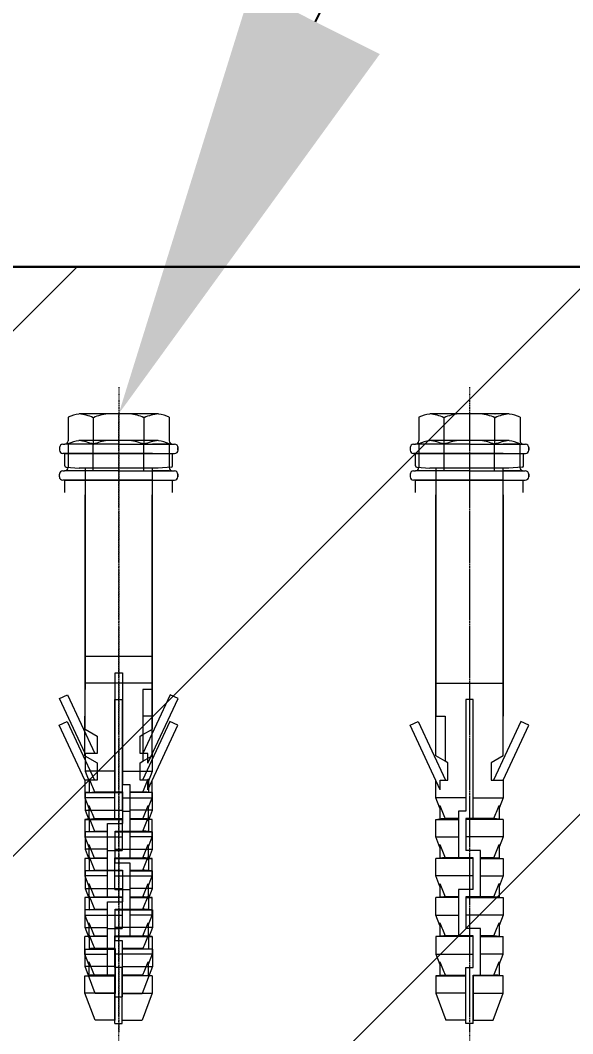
# Model space of a CAD drawing. Header units: millimetres. Extents: x -360149 to 682031, y -35655 to 209517.
# Drawn here: x 601841.9 to 601936.4, y 124631.1 to 124804.4 of the extents above; entities that cross this region are included whole.
import ezdxf
from ezdxf import colors
from ezdxf.entities.mleader import LeaderData, LeaderLine
from ezdxf.math import Vec2, Vec3

# ---------------------------------------------------------------- set-up
doc = ezdxf.new("R2010")
doc.units = ezdxf.units.MM
doc.header["$MEASUREMENT"] = 0
doc.header["$PDMODE"] = 3
doc.header["$PDSIZE"] = -4
doc.linetypes.add('CENTER', pattern=[2, 1.25, -0.25, 0.25, -0.25])
doc.layers.get('0').update_dxf_attribs({"color": 250, "lineweight": 9})
doc.layers.get('Defpoints').update_dxf_attribs({"color": 6})
for name, color, linetype, lineweight in [('_0', 250, 'Continuous', 9), ('АР_Навесной фасад', 147, 'Continuous', 5), ('АР_Тонкие', 250, 'Continuous', 5)]:
    doc.layers.add(name, color=color, linetype=linetype, lineweight=lineweight)
for name, color, linetype in [('Разрез 1-1_2_0', 7, 'Continuous'), ('Разрез 1-1_2_А-Бетон (Штриховка)', 7, 'Continuous'), ('Разрез 1-1_2_А-линии тонкие', 7, 'Continuous'), ('Разрез 1-1_2_Детали', 7, 'Continuous')]:
    doc.layers.add(name, color=color, linetype=linetype)
doc.styles.add('ISOCPEUR', font='isocpeur.ttf', dxfattribs={"width": 0.7})
doc.styles.add('Архитект', font='isocpeur.ttf', dxfattribs={"width": 0.8, "oblique": 8})
doc.dimstyles.new('R_50', dxfattribs={"dimtxt": 140, "dimasz": 30, "dimexe": 20, "dimexo": 0, "dimgap": 20, "dimtad": 1, "dimdec": 0, "dimrnd": 5, "dimzin": 0, "dimdsep": 46, "dimtxsty": 'ISOCPEUR', "dimblk": 'ARCHTICK', "dimcen": 50, "dimdle": 20, "dimclrd": 256, "dimclre": 256, "dimclrt": 256, "dimadec": 0, "dimazin": 0, "dimtfac": 2, "dimtdec": 0, "dimtofl": 0, "dimtmove": 1, "dimatfit": 3, "dimfxl": 1, "dimtvp": 3, "dimtolj": 1, "dimtzin": 0, "dimarcsym": 0})

# ---------------------------------------------------------------- blocks, each defined once
blk = doc.blocks.new('_ArchTick')
at = {"color": 0, "linetype": 'ByBlock', "const_width": 0.15}
blk.add_lwpolyline([(-0.5, -0.5), (0.5, 0.5)], dxfattribs=at)
blk = doc.blocks.new('*D1916')
at = {"layer": '_0', "lineweight": -2, "ltscale": 500, "transparency": 16777216}
for p, q in [((602256, 125004), (602256, 124812.23)), ((602256, 124852.23), (602256, 124722.23)), ((601521.5, 124812.23), (602296, 124812.23)), ((602038.95, 124762.23), (602296, 124762.23))]:
    blk.add_line(p, q, dxfattribs=at)
at = {"layer": 'Defpoints', "color": 0, "ltscale": 500, "transparency": 16777216}
for p in [(601521.5, 124812.23), (602038.95, 124762.23), (602256, 124762.23)]:
    blk.add_point(p, dxfattribs=at)
at = {"layer": '_0', "lineweight": -2, "ltscale": 500, "transparency": 16777216, "xscale": 40, "yscale": 40, "zscale": 40}
for p, rotation in [((602256, 124812.23), 90), ((602256, 124762.23), 270)]:
    blk.add_blockref('_ArchTick', p, dxfattribs=dict(at, rotation=rotation))
at = {"layer": '_0', "ltscale": 500, "transparency": 16777216, "insert": (602198.5, 124952.5), "char_height": 75, "attachment_point": 5, "rotation": 90, "style": 'ISOCPEUR'}
blk.add_mtext('\\A1;50', dxfattribs=at)

msp = doc.modelspace()

# ---------------------------------------------------------------- hatches: boundary and pattern name
at = {"layer": 'Разрез 1-1_2_А-Бетон (Штриховка)', "linetype": 'Continuous', "lineweight": 0, "ltscale": 0.05, "true_color": 0x000000}
h = msp.add_hatch(dxfattribs=at)
h.set_pattern_fill('ANSI35_0002', color=18, scale=20, style=0, pattern_type=2)
h.set_pattern_definition([(45, (947174.64, -467812.71), (-89.802561, 89.802561), []), (45, (947264.44, -467812.71), (-89.802561, 89.802561), [158.75, -31.75, 0, -31.75])])
h.paths.add_polyline_path([(601787.94, 123314.54), (601988.19, 123324.27), (601988.19, 124762.23), (601788.19, 124762.23)])
h.paths.add_polyline_path([(601910.08, 123225.26), (601788.21, 123220.54), (601788.22, 121780.33), (601988.19, 121782.44), (601988.19, 122813.68), (603514.29, 122813.68), (603514.29, 123013.68), (601988.19, 123013.68), (601988.05, 123228.45)])

# ---------------------------------------------------------------- linework, layer by layer
at = {"layer": 'АР_Навесной фасад', "color": 18, "lineweight": 30, "ltscale": 100, "true_color": 0x000000}
msp.add_lwpolyline([(601988.19, 123324.27), (601988.19, 124762.23), (601788.19, 124762.23), (601788.19, 123314.55)], dxfattribs=at)
at = {"layer": 'Разрез 1-1_2_0', "color": 7, "linetype": 'Continuous', "lineweight": 18, "ltscale": 0.05}
msp.add_line((601540.69, 124762.23), (602243.35, 124762.23), dxfattribs=at)
at = {"layer": 'Разрез 1-1_2_0', "color": 7, "linetype": 'CENTER', "lineweight": 18, "ltscale": 0.05}
for p, q in [((601858.76, 124741.63), (601858.76, 124631.39)), ((601858.76, 124741.63), (601858.76, 124633.88)), ((601918.74, 124741.63), (601918.74, 124631.39)), ((601918.74, 124741.63), (601918.74, 124633.88)), ((601858.74, 124737.07), (601858.74, 124626.83)), ((601858.74, 124737.07), (601858.74, 124629.32)), ((601918.72, 124737.07), (601918.72, 124626.83)), ((601918.72, 124737.07), (601918.72, 124629.32)), ((601918.74, 124737.07), (601918.74, 124626.83)), ((601918.74, 124737.07), (601918.74, 124629.32))]:
    msp.add_line(p, q, dxfattribs=at)
at = {"layer": 'Разрез 1-1_2_А-линии тонкие', "color": 7, "linetype": 'Continuous', "lineweight": 18, "ltscale": 0.05, "flags": 128}
msp.add_lwpolyline([(602031.93, 124740.51), (602031.93, 124790.51), (601988.19, 124790.51), (601988.19, 124762.23), (601788.19, 124762.23), (601788.19, 124795.7), (601502.21, 124802.95), (601510.86, 124703.32)], dxfattribs=at)
at = {"layer": 'Разрез 1-1_2_Детали', "color": 7, "linetype": 'Continuous', "lineweight": 18, "ltscale": 0.05}
for p, q in [((601865.53, 124737.06), (601851.98, 124737.06)), ((601863.08, 124737.04), (601863.08, 124737.06)), ((601925.51, 124737.06), (601911.96, 124737.06)), ((601923.06, 124737.04), (601923.06, 124737.06)), ((601850.11, 124736.52), (601850.11, 124732.46)), ((601854.43, 124731.88), (601854.43, 124736.42)), ((601863.2, 124736.45), (601863, 124736.45)), ((601863.08, 124731.88), (601863.08, 124736.45)), ((601867.4, 124736.52), (601867.4, 124732.46)), ((601910.09, 124736.52), (601910.09, 124732.46)), ((601914.41, 124731.88), (601914.41, 124736.42)), ((601923.18, 124736.45), (601922.98, 124736.45)), ((601923.06, 124731.88), (601923.06, 124736.45)), ((601927.38, 124736.52), (601927.38, 124732.46)), ((601849.19, 124731.88), (601849.53, 124731.88)), ((601858.76, 124731.88), (601849.53, 124731.88)), ((601850.09, 124731.96), (601850.09, 124727.9)), ((601865.51, 124732.5), (601851.96, 124732.5)), ((601854.41, 124727.32), (601854.41, 124731.86)), ((601858.76, 124731.88), (601862.79, 124731.88)), ((601862.79, 124731.88), (601868.32, 124731.88)), ((601863.18, 124731.89), (601862.98, 124731.89)), ((601863.06, 124732.48), (601863.06, 124732.5)), ((601863.06, 124727.32), (601863.06, 124731.89)), ((601867.4, 124731.88), (601864.52, 124731.88)), ((601867.38, 124731.96), (601867.38, 124727.9)), ((601867.98, 124731.88), (601868.32, 124731.88)), ((601909.18, 124731.88), (601909.51, 124731.88)), ((601918.74, 124731.88), (601909.51, 124731.88)), ((601910.07, 124731.96), (601910.07, 124727.9)), ((601925.49, 124732.5), (601911.94, 124732.5)), ((601914.39, 124727.32), (601914.39, 124731.86)), ((601918.74, 124731.88), (601922.77, 124731.88)), ((601922.77, 124731.88), (601928.3, 124731.88)), ((601923.16, 124731.89), (601922.96, 124731.89)), ((601923.04, 124732.48), (601923.04, 124732.5)), ((601923.04, 124727.32), (601923.04, 124731.89)), ((601927.38, 124731.88), (601924.5, 124731.88)), ((601927.36, 124731.96), (601927.36, 124727.9)), ((601927.96, 124731.88), (601928.3, 124731.88)), ((601848.62, 124731.3), (601848.62, 124730.87)), ((601852.99, 124730.3), (601849.19, 124730.3)), ((601849.54, 124730.3), (601867.97, 124730.3)), ((601849.54, 124728.2), (601849.54, 124730.3)), ((601864.52, 124730.3), (601852.99, 124730.3)), ((601864.52, 124730.3), (601868.32, 124730.3)), ((601867.97, 124728.2), (601867.97, 124730.3)), ((601868.89, 124730.87), (601868.89, 124731.3)), ((601868.89, 124731.3), (601868.89, 124730.87)), ((601908.6, 124731.3), (601908.6, 124730.87)), ((601912.97, 124730.3), (601909.18, 124730.3)), ((601909.52, 124730.3), (601927.95, 124730.3)), ((601909.52, 124728.2), (601909.52, 124730.3)), ((601924.5, 124730.3), (601912.97, 124730.3)), ((601924.5, 124730.3), (601928.3, 124730.3)), ((601927.95, 124728.2), (601927.95, 124730.3)), ((601928.87, 124730.87), (601928.87, 124731.3)), ((601928.87, 124731.3), (601928.87, 124730.87)), ((601848.6, 124726.74), (601848.6, 124726.31)), ((601849.18, 124727.32), (601849.51, 124727.32)), ((601858.74, 124727.32), (601849.51, 124727.32)), ((601849.75, 124727.97), (601852, 124727.78)), ((601865.51, 124727.78), (601852, 124727.78)), ((601853, 124727.78), (601853, 124689.95)), ((601858.74, 124727.32), (601862.77, 124727.32)), ((601862.77, 124727.32), (601868.3, 124727.32)), ((601867.38, 124727.32), (601864.5, 124727.32)), ((601864.52, 124689.95), (601864.52, 124727.78)), ((601867.76, 124727.97), (601865.51, 124727.78)), ((601867.96, 124727.32), (601868.3, 124727.32)), ((601868.87, 124726.31), (601868.87, 124726.74)), ((601868.87, 124726.74), (601868.87, 124726.31)), ((601908.58, 124726.74), (601908.58, 124726.31)), ((601909.16, 124727.32), (601909.5, 124727.32)), ((601918.72, 124727.32), (601909.5, 124727.32)), ((601909.73, 124727.97), (601911.98, 124727.78)), ((601925.49, 124727.78), (601911.98, 124727.78)), ((601912.98, 124727.78), (601912.98, 124689.95)), ((601918.72, 124727.32), (601922.75, 124727.32)), ((601922.75, 124727.32), (601928.28, 124727.32)), ((601927.36, 124727.32), (601924.48, 124727.32)), ((601924.5, 124689.95), (601924.5, 124727.78)), ((601927.74, 124727.97), (601925.49, 124727.78)), ((601927.94, 124727.32), (601928.28, 124727.32)), ((601928.86, 124726.31), (601928.86, 124726.74)), ((601928.86, 124726.74), (601928.86, 124726.31)), ((601852.97, 124725.74), (601849.18, 124725.74)), ((601849.52, 124725.74), (601867.95, 124725.74)), ((601849.52, 124723.64), (601849.52, 124725.74)), ((601864.5, 124725.74), (601852.97, 124725.74)), ((601864.5, 124725.74), (601868.3, 124725.74)), ((601867.95, 124723.64), (601867.95, 124725.74)), ((601912.95, 124725.74), (601909.16, 124725.74)), ((601909.5, 124725.74), (601927.93, 124725.74)), ((601909.5, 124723.64), (601909.5, 124725.74)), ((601924.48, 124725.74), (601912.95, 124725.74)), ((601924.48, 124725.74), (601928.28, 124725.74)), ((601927.93, 124723.64), (601927.93, 124725.74)), ((601852.98, 124723.22), (601852.98, 124685.39)), ((601864.5, 124685.39), (601864.5, 124723.22)), ((601912.96, 124723.22), (601912.96, 124685.39)), ((601912.98, 124685.39), (601912.98, 124723.22)), ((601924.48, 124685.39), (601924.48, 124723.22)), ((601924.5, 124723.22), (601924.5, 124685.39)), ((601864.52, 124695.6), (601853, 124695.6)), ((601858.12, 124672.45), (601858.12, 124692.83)), ((601858.12, 124692.83), (601859.39, 124692.83)), ((601859.39, 124692.83), (601859.39, 124673.72)), ((601864.5, 124691.04), (601852.98, 124691.04)), ((601912.98, 124691.04), (601924.5, 124691.04)), ((601848.61, 124688.41), (601849.97, 124689.04)), ((601853, 124679.01), (601848.61, 124688.41)), ((601849.97, 124689.04), (601854.65, 124679.01)), ((601853, 124683.2), (601853, 124689.95)), ((601867.54, 124689.04), (601862.86, 124679.01)), ((601864.52, 124689.95), (601862.9, 124689.95)), ((601862.9, 124689.95), (601862.9, 124682.27)), ((601863.74, 124677.35), (601868.9, 124688.41)), ((601864.52, 124683.2), (601864.52, 124689.95)), ((601868.9, 124688.41), (601867.54, 124689.04)), ((601858.1, 124667.89), (601858.1, 124688.27)), ((601858.1, 124688.27), (601859.37, 124688.27)), ((601859.37, 124688.27), (601859.37, 124669.16)), ((601918.11, 124688.27), (601918.11, 124669.16)), ((601919.37, 124688.27), (601918.11, 124688.27)), ((601919.37, 124667.89), (601919.37, 124688.27)), ((601852.98, 124678.64), (601852.98, 124685.39)), ((601864.5, 124685.39), (601862.88, 124685.39)), ((601862.88, 124685.39), (601862.88, 124677.71)), ((601864.5, 124678.64), (601864.5, 124685.39)), ((601912.98, 124685.39), (601914.59, 124685.39)), ((601912.98, 124678.64), (601912.98, 124685.39)), ((601914.59, 124685.39), (601914.59, 124677.71)), ((601924.5, 124678.64), (601924.5, 124685.39)), ((601848.6, 124683.85), (601849.95, 124684.48)), ((601852.98, 124674.45), (601848.6, 124683.85)), ((601849.95, 124684.48), (601854.63, 124674.45)), ((601853, 124683.2), (601855.07, 124682.01)), ((601867.52, 124684.48), (601862.84, 124674.45)), ((601862.9, 124682.27), (601864.52, 124683.2)), ((601863.73, 124672.79), (601868.88, 124683.85)), ((601868.88, 124683.85), (601867.52, 124684.48)), ((601908.6, 124683.85), (601909.95, 124684.48)), ((601913.75, 124672.79), (601908.6, 124683.85)), ((601909.95, 124684.48), (601914.63, 124674.45)), ((601927.52, 124684.48), (601922.84, 124674.45)), ((601924.5, 124674.45), (601928.88, 124683.85)), ((601928.88, 124683.85), (601927.52, 124684.48)), ((601855.07, 124682.01), (601855.07, 124679.01)), ((601862.44, 124682.01), (601862.9, 124682.27)), ((601862.44, 124679.01), (601862.44, 124682.01)), ((601852.98, 124678.64), (601855.05, 124677.44)), ((601855.07, 124679.01), (601853, 124679.01)), ((601853, 124679.01), (601853, 124676.01)), ((601863.74, 124679.01), (601862.44, 124679.01)), ((601862.88, 124677.71), (601864.5, 124678.64)), ((601863.74, 124677.35), (601863.74, 124679.01)), ((601864.52, 124676.01), (601864.52, 124679.01)), ((601914.59, 124677.71), (601912.98, 124678.64)), ((601924.5, 124678.64), (601922.42, 124677.44)), ((601855.05, 124677.44), (601855.05, 124674.45)), ((601862.42, 124677.44), (601862.88, 124677.71)), ((601862.42, 124674.45), (601862.42, 124677.44)), ((601915.05, 124677.44), (601914.59, 124677.71)), ((601915.05, 124674.45), (601915.05, 124677.44)), ((601922.42, 124677.44), (601922.42, 124674.45)), ((601855.05, 124674.45), (601852.98, 124674.45)), ((601852.98, 124674.45), (601852.98, 124671.45)), ((601858.12, 124676.01), (601853, 124676.01)), ((601853, 124676.01), (601853.69, 124674.23)), ((601853.69, 124674.71), (601853.69, 124672.37)), ((601859.39, 124676.01), (601864.52, 124676.01)), ((601863.73, 124674.45), (601862.42, 124674.45)), ((601863.73, 124672.79), (601863.73, 124674.45)), ((601863.82, 124674.22), (601864.52, 124676.01)), ((601863.82, 124674.7), (601863.82, 124672.37)), ((601864.5, 124671.45), (601864.5, 124674.45)), ((601912.98, 124671.45), (601912.98, 124674.45)), ((601913.75, 124674.45), (601915.05, 124674.45)), ((601913.75, 124672.79), (601913.75, 124674.45)), ((601922.42, 124674.45), (601924.5, 124674.45)), ((601924.5, 124674.45), (601924.5, 124671.45)), ((601859.39, 124673.72), (601860.65, 124673.72)), ((601860.65, 124673.72), (601860.65, 124665.77)), ((601858.1, 124671.45), (601852.98, 124671.45)), ((601852.98, 124671.45), (601853.67, 124669.67)), ((601853.69, 124672.39), (601853, 124672.33)), ((601853, 124672.33), (601859.39, 124672.33)), ((601853, 124672.33), (601853, 124669.33)), ((601853.69, 124672.37), (601854.6, 124672.45)), ((601854.6, 124672.45), (601859.39, 124672.45)), ((601859.37, 124671.45), (601864.5, 124671.45)), ((601859.39, 124672.45), (601859.39, 124667.03)), ((601860.65, 124672.45), (601862.91, 124672.45)), ((601864.52, 124672.33), (601860.65, 124672.33)), ((601863.8, 124669.66), (601864.5, 124671.45)), ((601864.52, 124672.33), (601863.82, 124672.39)), ((601864.52, 124669.33), (601864.52, 124672.33)), ((601918.11, 124671.45), (601912.98, 124671.45)), ((601913.67, 124669.66), (601912.98, 124671.45)), ((601919.37, 124671.45), (601924.5, 124671.45)), ((601924.5, 124671.45), (601923.81, 124669.67)), ((601853, 124669.33), (601859.39, 124669.33)), ((601853, 124669.33), (601853.69, 124667.55)), ((601853.67, 124670.15), (601853.67, 124667.81)), ((601864.52, 124669.33), (601860.65, 124669.33)), ((601863.8, 124670.14), (601863.8, 124667.81)), ((601863.82, 124667.54), (601864.52, 124669.33)), ((601913.67, 124670.14), (601913.67, 124667.81)), ((601923.81, 124670.15), (601923.81, 124667.81)), ((601853.67, 124667.83), (601852.98, 124667.77)), ((601852.98, 124667.77), (601859.37, 124667.77)), ((601852.98, 124667.77), (601852.98, 124664.77)), ((601853.67, 124667.81), (601854.58, 124667.89)), ((601853.69, 124668.03), (601853.69, 124665.69)), ((601854.58, 124667.89), (601859.37, 124667.89)), ((601859.37, 124669.16), (601860.64, 124669.16)), ((601859.37, 124667.89), (601859.37, 124662.47)), ((601860.64, 124669.16), (601860.64, 124661.21)), ((601860.64, 124667.89), (601862.89, 124667.89)), ((601864.5, 124667.77), (601860.64, 124667.77)), ((601864.5, 124667.77), (601863.8, 124667.83)), ((601863.82, 124668.02), (601863.82, 124665.69)), ((601864.5, 124664.77), (601864.5, 124667.77)), ((601912.98, 124667.77), (601913.67, 124667.83)), ((601912.98, 124667.77), (601916.84, 124667.77)), ((601912.98, 124664.77), (601912.98, 124667.77)), ((601916.84, 124667.89), (601914.58, 124667.89)), ((601916.84, 124669.16), (601916.84, 124661.21)), ((601918.11, 124669.16), (601916.84, 124669.16)), ((601918.11, 124667.89), (601918.11, 124662.47)), ((601922.89, 124667.89), (601918.11, 124667.89)), ((601924.5, 124667.77), (601918.11, 124667.77)), ((601923.81, 124667.81), (601922.89, 124667.89)), ((601923.81, 124667.83), (601924.5, 124667.77)), ((601924.5, 124667.77), (601924.5, 124664.77)), ((601853.69, 124665.69), (601854.6, 124665.77)), ((601854.6, 124665.77), (601856.85, 124665.77)), ((601856.85, 124659.09), (601856.85, 124667.03)), ((601856.85, 124667.03), (601859.39, 124667.03)), ((601858.12, 124660.35), (601858.12, 124665.77)), ((601858.12, 124665.77), (601862.91, 124665.77)), ((601852.98, 124664.77), (601859.37, 124664.77)), ((601852.98, 124664.77), (601853.67, 124662.99)), ((601853.69, 124665.71), (601853, 124665.65)), ((601856.85, 124665.65), (601853, 124665.65)), ((601853, 124665.65), (601853, 124662.65)), ((601858.12, 124665.65), (601864.52, 124665.65)), ((601864.5, 124664.77), (601860.64, 124664.77)), ((601863.8, 124662.98), (601864.5, 124664.77)), ((601864.52, 124665.65), (601863.82, 124665.71)), ((601864.52, 124662.65), (601864.52, 124665.65)), ((601912.98, 124664.77), (601916.84, 124664.77)), ((601913.67, 124662.98), (601912.98, 124664.77)), ((601924.5, 124664.77), (601918.11, 124664.77)), ((601924.5, 124664.77), (601923.81, 124662.99)), ((601856.85, 124662.65), (601853, 124662.65)), ((601853, 124662.65), (601853.69, 124660.87)), ((601853.67, 124663.47), (601853.67, 124661.13)), ((601856.83, 124654.53), (601856.83, 124662.47)), ((601856.83, 124662.47), (601859.37, 124662.47)), ((601858.12, 124662.65), (601864.52, 124662.65)), ((601863.8, 124663.46), (601863.8, 124661.13)), ((601863.82, 124660.86), (601864.52, 124662.65)), ((601913.67, 124663.46), (601913.67, 124661.13)), ((601920.64, 124662.47), (601918.11, 124662.47)), ((601920.64, 124654.53), (601920.64, 124662.47)), ((601923.81, 124663.47), (601923.81, 124661.13)), ((601853.67, 124661.15), (601852.98, 124661.09)), ((601856.83, 124661.09), (601852.98, 124661.09)), ((601852.98, 124661.09), (601852.98, 124658.09)), ((601853.67, 124661.13), (601854.58, 124661.21)), ((601853.69, 124661.35), (601853.69, 124659.01)), ((601854.58, 124661.21), (601856.83, 124661.21)), ((601858.1, 124655.79), (601858.1, 124661.21)), ((601858.1, 124661.21), (601862.89, 124661.21)), ((601858.1, 124661.09), (601864.5, 124661.09)), ((601864.5, 124661.09), (601863.8, 124661.15)), ((601863.82, 124661.33), (601863.82, 124659.01)), ((601864.5, 124658.09), (601864.5, 124661.09)), ((601912.98, 124661.09), (601913.67, 124661.15)), ((601919.37, 124661.09), (601912.98, 124661.09)), ((601912.98, 124658.09), (601912.98, 124661.09)), ((601919.37, 124661.21), (601914.58, 124661.21)), ((601919.37, 124655.79), (601919.37, 124661.21)), ((601922.89, 124661.21), (601920.64, 124661.21)), ((601920.64, 124661.09), (601924.5, 124661.09)), ((601923.81, 124661.13), (601922.89, 124661.21)), ((601923.81, 124661.15), (601924.5, 124661.09)), ((601924.5, 124661.09), (601924.5, 124658.09)), ((601853.69, 124659.03), (601853, 124658.96)), ((601859.39, 124658.96), (601853, 124658.96)), ((601853, 124658.96), (601853, 124655.97)), ((601853.69, 124659.01), (601854.6, 124659.09)), ((601854.6, 124659.09), (601859.39, 124659.09)), ((601858.12, 124660.35), (601860.65, 124660.35)), ((601859.39, 124659.09), (601859.39, 124653.67)), ((601860.65, 124660.35), (601860.65, 124652.4)), ((601860.65, 124659.09), (601862.91, 124659.09)), ((601860.65, 124658.96), (601864.52, 124658.96)), ((601864.52, 124658.96), (601863.82, 124659.03)), ((601864.52, 124655.97), (601864.52, 124658.96)), ((601856.83, 124658.09), (601852.98, 124658.09)), ((601852.98, 124658.09), (601853.67, 124656.31)), ((601858.1, 124658.09), (601864.5, 124658.09)), ((601863.8, 124656.3), (601864.5, 124658.09)), ((601919.37, 124658.09), (601912.98, 124658.09)), ((601913.67, 124656.3), (601912.98, 124658.09)), ((601920.64, 124658.09), (601924.5, 124658.09)), ((601924.5, 124658.09), (601923.81, 124656.31)), ((601853, 124655.97), (601859.39, 124655.97)), ((601853, 124655.97), (601853.69, 124654.19)), ((601853.67, 124656.79), (601853.67, 124654.45)), ((601858.1, 124655.79), (601860.64, 124655.79)), ((601860.64, 124655.79), (601860.64, 124647.84)), ((601864.52, 124655.97), (601860.65, 124655.97)), ((601863.8, 124656.77), (601863.8, 124654.45)), ((601863.82, 124654.18), (601864.52, 124655.97)), ((601913.67, 124656.77), (601913.67, 124654.45)), ((601916.84, 124655.79), (601916.84, 124647.84)), ((601919.37, 124655.79), (601916.84, 124655.79)), ((601923.81, 124656.79), (601923.81, 124654.45)), ((601853.67, 124654.47), (601852.98, 124654.4)), ((601859.37, 124654.4), (601852.98, 124654.4)), ((601852.98, 124654.4), (601852.98, 124651.41)), ((601853.67, 124654.45), (601854.58, 124654.53)), ((601853.69, 124654.66), (601853.69, 124652.33)), ((601854.58, 124654.53), (601859.37, 124654.53)), ((601856.85, 124645.72), (601856.85, 124653.67)), ((601856.85, 124653.67), (601859.39, 124653.67)), ((601859.37, 124654.53), (601859.37, 124649.11)), ((601860.64, 124654.53), (601862.89, 124654.53)), ((601860.64, 124654.4), (601864.5, 124654.4)), ((601864.5, 124654.4), (601863.8, 124654.47)), ((601863.82, 124654.65), (601863.82, 124652.33)), ((601864.5, 124651.41), (601864.5, 124654.4)), ((601912.98, 124654.4), (601913.67, 124654.47)), ((601916.84, 124654.4), (601912.98, 124654.4)), ((601912.98, 124651.41), (601912.98, 124654.4)), ((601916.84, 124654.53), (601914.58, 124654.53)), ((601918.11, 124654.53), (601918.11, 124649.11)), ((601922.89, 124654.53), (601918.11, 124654.53)), ((601918.11, 124654.4), (601924.5, 124654.4)), ((601923.81, 124654.45), (601922.89, 124654.53)), ((601923.81, 124654.47), (601924.5, 124654.4)), ((601924.5, 124654.4), (601924.5, 124651.41)), ((601853.69, 124652.34), (601853, 124652.28)), ((601856.85, 124652.28), (601853, 124652.28)), ((601853, 124649.29), (601853, 124652.28)), ((601853.69, 124652.33), (601854.6, 124652.4)), ((601854.6, 124652.4), (601856.85, 124652.4)), ((601858.12, 124646.99), (601858.12, 124652.4)), ((601858.12, 124652.4), (601862.91, 124652.4)), ((601858.12, 124652.28), (601864.52, 124652.28)), ((601864.52, 124652.28), (601863.82, 124652.34)), ((601864.52, 124652.28), (601864.52, 124649.29)), ((601852.98, 124651.41), (601859.37, 124651.41)), ((601852.98, 124651.41), (601853.67, 124649.63)), ((601864.5, 124651.41), (601860.64, 124651.41)), ((601863.8, 124649.62), (601864.5, 124651.41)), ((601912.98, 124651.41), (601916.84, 124651.41)), ((601913.67, 124649.62), (601912.98, 124651.41)), ((601924.5, 124651.41), (601918.11, 124651.41)), ((601924.5, 124651.41), (601923.81, 124649.63)), ((601853, 124649.29), (601856.85, 124649.29)), ((601853.69, 124647.51), (601853, 124649.29)), ((601853.67, 124650.1), (601853.67, 124647.77)), ((601856.83, 124641.16), (601856.83, 124649.11)), ((601856.83, 124649.11), (601859.37, 124649.11)), ((601864.52, 124649.29), (601858.12, 124649.29)), ((601863.8, 124650.09), (601863.8, 124647.77)), ((601864.52, 124649.29), (601863.83, 124647.51)), ((601913.67, 124650.09), (601913.67, 124647.77)), ((601920.64, 124649.11), (601918.11, 124649.11)), ((601920.64, 124641.16), (601920.64, 124649.11)), ((601923.81, 124650.1), (601923.81, 124647.77)), ((601853.67, 124647.78), (601852.98, 124647.72)), ((601856.83, 124647.72), (601852.98, 124647.72)), ((601852.98, 124644.73), (601852.98, 124647.72)), ((601853.67, 124647.77), (601854.58, 124647.84)), ((601853.69, 124647.98), (601853.69, 124645.65)), ((601854.58, 124647.84), (601856.83, 124647.84)), ((601858.1, 124642.43), (601858.1, 124647.84)), ((601858.1, 124647.84), (601862.89, 124647.84)), ((601858.1, 124647.72), (601864.5, 124647.72)), ((601859.39, 124646.99), (601858.12, 124646.99)), ((601859.39, 124637.42), (601859.39, 124646.99)), ((601864.5, 124647.72), (601863.8, 124647.78)), ((601863.82, 124647.98), (601863.82, 124645.65)), ((601864.5, 124647.72), (601864.5, 124644.73)), ((601912.98, 124647.72), (601913.67, 124647.78)), ((601919.37, 124647.72), (601912.98, 124647.72)), ((601912.98, 124647.72), (601912.98, 124644.73)), ((601919.37, 124647.84), (601914.58, 124647.84)), ((601919.37, 124642.43), (601919.37, 124647.84)), ((601922.89, 124647.84), (601920.64, 124647.84)), ((601920.64, 124647.72), (601924.5, 124647.72)), ((601923.81, 124647.77), (601922.89, 124647.84)), ((601923.81, 124647.78), (601924.5, 124647.72)), ((601924.5, 124644.73), (601924.5, 124647.72)), ((601853, 124645.6), (601853.69, 124645.66)), ((601853, 124645.6), (601858.12, 124645.6)), ((601853, 124642.61), (601853, 124645.6)), ((601858.12, 124645.72), (601854.6, 124645.72)), ((601858.12, 124645.72), (601858.12, 124638)), ((601858.12, 124637.42), (601858.12, 124645.72)), ((601862.91, 124645.72), (601859.39, 124645.72)), ((601864.52, 124645.6), (601859.39, 124645.6)), ((601862.91, 124645.72), (601863.82, 124645.65)), ((601863.82, 124645.66), (601864.52, 124645.6)), ((601864.52, 124645.6), (601864.52, 124642.61)), ((601852.98, 124644.73), (601856.83, 124644.73)), ((601853.67, 124642.95), (601852.98, 124644.73)), ((601853.67, 124643.42), (601853.67, 124641.09)), ((601864.5, 124644.73), (601858.1, 124644.73)), ((601864.5, 124644.73), (601863.81, 124642.95)), ((601863.81, 124643.42), (601863.81, 124641.09)), ((601912.98, 124644.73), (601919.37, 124644.73)), ((601912.98, 124644.73), (601913.67, 124642.95)), ((601913.67, 124643.42), (601913.67, 124641.09)), ((601924.5, 124644.73), (601920.64, 124644.73)), ((601923.81, 124642.95), (601924.5, 124644.73)), ((601923.81, 124643.42), (601923.81, 124641.09)), ((601858.12, 124642.61), (601853, 124642.61)), ((601854.72, 124638), (601853, 124642.61)), ((601859.37, 124642.43), (601858.1, 124642.43)), ((601859.37, 124632.86), (601859.37, 124642.43)), ((601859.39, 124642.61), (601864.52, 124642.61)), ((601864.52, 124642.61), (601862.79, 124638)), ((601918.1, 124642.43), (601919.37, 124642.43)), ((601918.1, 124632.86), (601918.1, 124642.43)), ((601852.98, 124641.04), (601853.67, 124641.1)), ((601852.98, 124641.04), (601858.11, 124641.04)), ((601852.98, 124638.05), (601852.98, 124641.04)), ((601858.11, 124641.16), (601854.58, 124641.16)), ((601858.1, 124632.86), (601858.1, 124641.16)), ((601858.11, 124641.16), (601858.11, 124633.44)), ((601862.89, 124641.16), (601859.37, 124641.16)), ((601864.5, 124641.04), (601859.37, 124641.04)), ((601862.89, 124641.16), (601863.81, 124641.09)), ((601863.81, 124641.1), (601864.5, 124641.04)), ((601864.5, 124641.04), (601864.5, 124638.05)), ((601913.67, 124641.1), (601912.98, 124641.04)), ((601912.98, 124641.04), (601918.1, 124641.04)), ((601912.98, 124641.04), (601912.98, 124638.05)), ((601914.58, 124641.16), (601913.67, 124641.09)), ((601914.58, 124641.16), (601918.1, 124641.16)), ((601919.37, 124641.16), (601919.37, 124633.44)), ((601919.37, 124632.86), (601919.37, 124641.16)), ((601919.37, 124641.16), (601922.89, 124641.16)), ((601924.5, 124641.04), (601919.37, 124641.04)), ((601924.5, 124641.04), (601923.81, 124641.1)), ((601924.5, 124638.05), (601924.5, 124641.04)), ((601858.11, 124638.05), (601852.98, 124638.05)), ((601854.7, 124633.44), (601852.98, 124638.05)), ((601859.37, 124638.05), (601864.5, 124638.05)), ((601864.5, 124638.05), (601862.77, 124633.44)), ((601918.1, 124638.05), (601912.98, 124638.05)), ((601912.98, 124638.05), (601914.7, 124633.44)), ((601919.37, 124638.05), (601924.5, 124638.05)), ((601922.77, 124633.44), (601924.5, 124638.05)), ((601858.12, 124638), (601854.72, 124638)), ((601858.12, 124637.42), (601859.39, 124637.42)), ((601858.76, 124637.42), (601858.76, 124637.49)), ((601859.39, 124638), (601862.79, 124638)), ((601858.11, 124633.44), (601854.7, 124633.44)), ((601858.1, 124632.86), (601859.37, 124632.86)), ((601858.74, 124632.86), (601858.74, 124632.93)), ((601859.37, 124633.44), (601862.77, 124633.44)), ((601918.1, 124633.44), (601914.7, 124633.44)), ((601919.37, 124632.86), (601918.1, 124632.86)), ((601918.74, 124632.86), (601918.74, 124632.93)), ((601919.37, 124633.44), (601922.77, 124633.44))]:
    msp.add_line(p, q, dxfattribs=at)
for centre, radius, start, end in [((601853.18, 124729.27), 7.87, 98.923, 112.9185), ((601851.22, 124729.34), 7.76, 65.8555, 84.3516), ((601857.61, 124729.34), 7.76, 95.6484, 114.1445), ((601859.9, 124729.34), 7.76, 65.8555, 84.3516), ((601864.34, 124729.27), 7.87, 98.923, 99.1911), ((601866.29, 124729.34), 7.76, 95.6484, 114.1445), ((601864.34, 124729.27), 7.87, 67.0815, 81.077), ((601913.16, 124729.27), 7.87, 98.923, 112.9185), ((601911.2, 124729.34), 7.76, 65.8555, 84.3516), ((601917.59, 124729.34), 7.76, 95.6484, 114.1445), ((601919.88, 124729.34), 7.76, 65.8555, 84.3516), ((601924.32, 124729.27), 7.87, 98.923, 99.1911), ((601926.28, 124729.34), 7.76, 95.6484, 114.1445), ((601924.32, 124729.27), 7.87, 67.0815, 81.077), ((601849.19, 124731.3), 0.576, 90, 180), ((601849.53, 124732.46), 0.576, 270, 0), ((601853.16, 124724.71), 7.87, 98.923, 112.9185), ((601851.2, 124724.78), 7.76, 65.8555, 84.3516), ((601857.59, 124724.78), 7.76, 95.6484, 114.1445), ((601859.88, 124724.78), 7.76, 65.8555, 84.3516), ((601864.32, 124724.71), 7.87, 98.923, 99.1911), ((601866.28, 124724.78), 7.76, 95.6484, 114.1445), ((601864.32, 124724.71), 7.87, 67.0815, 81.077), ((601867.98, 124732.46), 0.576, 180, 270), ((601868.32, 124731.3), 0.576, 0, 90), ((601909.18, 124731.3), 0.576, 90, 180), ((601909.51, 124732.46), 0.576, 270, 0), ((601913.14, 124724.71), 7.87, 98.923, 112.9185), ((601911.18, 124724.78), 7.76, 65.8555, 84.3516), ((601917.57, 124724.78), 7.76, 95.6484, 114.1445), ((601919.87, 124724.78), 7.76, 65.8555, 84.3516), ((601924.3, 124724.71), 7.87, 98.923, 99.1911), ((601926.26, 124724.78), 7.76, 95.6484, 114.1445), ((601924.3, 124724.71), 7.87, 67.0815, 81.077), ((601927.96, 124732.46), 0.576, 180, 270), ((601928.3, 124731.3), 0.576, 0, 90), ((601849.19, 124730.87), 0.576, 180, 270), ((601868.32, 124730.87), 0.576, 270, 0), ((601909.18, 124730.87), 0.576, 180, 270), ((601928.3, 124730.87), 0.576, 270, 0), ((601849.77, 124728.2), 0.23, 180, 265), ((601867.74, 124728.2), 0.23, 275, 0), ((601909.75, 124728.2), 0.23, 180, 265), ((601927.72, 124728.2), 0.23, 275, 0), ((601849.18, 124726.74), 0.576, 90, 180), ((601849.51, 124727.9), 0.576, 270, 0), ((601867.96, 124727.9), 0.576, 180, 270), ((601868.3, 124726.74), 0.576, 0, 90), ((601909.16, 124726.74), 0.576, 90, 180), ((601909.5, 124727.9), 0.576, 270, 0), ((601927.94, 124727.9), 0.576, 180, 270), ((601928.28, 124726.74), 0.576, 0, 90), ((601849.18, 124726.31), 0.576, 180, 270), ((601868.3, 124726.31), 0.576, 270, 0), ((601909.16, 124726.31), 0.576, 180, 270), ((601928.28, 124726.31), 0.576, 270, 0), ((602277.97, 124845.2), 457.26, 201.8913, 202.1968), ((601438.8, 124845.49), 458.05, 337.8035, 338.1069), ((601805.51, 123981.74), 693.09, 85.17381, 85.24933), ((602277.95, 124840.64), 457.26, 201.8913, 202.1968), ((601438.78, 124840.93), 458.05, 337.8035, 338.1069), ((602338.69, 124840.93), 458.05, 201.8931, 202.1965), ((601499.52, 124840.64), 457.26, 337.8032, 338.1087), ((602277.97, 124838.51), 457.26, 201.8913, 202.1968), ((601805.49, 123977.18), 693.09, 85.17381, 85.24933), ((601438.8, 124838.81), 458.05, 337.8035, 338.1069), ((601971.98, 123977.18), 693.09, 94.75066, 94.82619), ((601805.51, 123975.06), 693.09, 85.17381, 85.24933), ((602277.95, 124833.95), 457.26, 201.8913, 202.1968), ((601438.78, 124834.25), 458.05, 337.8035, 338.1069), ((602338.69, 124834.25), 458.05, 201.8931, 202.1965), ((601499.52, 124833.95), 457.26, 337.8032, 338.1087), ((602277.97, 124831.83), 457.26, 201.8913, 202.1968), ((601805.49, 123970.5), 693.09, 85.17381, 85.24933), ((601438.8, 124832.13), 458.05, 337.8035, 338.1069), ((601971.98, 123970.5), 693.09, 94.75066, 94.82619), ((601805.51, 123968.38), 693.09, 85.17381, 85.24933), ((602277.95, 124827.27), 457.26, 201.8913, 202.1968), ((601438.78, 124827.57), 458.05, 337.8035, 338.1069), ((602338.69, 124827.57), 458.05, 201.8931, 202.1965), ((601499.52, 124827.27), 457.26, 337.8032, 338.1087), ((602277.97, 124825.15), 457.26, 201.8913, 202.1968), ((601805.49, 123963.82), 693.09, 85.17381, 85.24933), ((601438.8, 124825.45), 458.05, 337.8035, 338.1069), ((601971.98, 123963.82), 693.09, 94.75066, 94.82619), ((601805.51, 123961.7), 693.09, 85.17381, 85.24933), ((602277.95, 124820.59), 457.26, 201.8913, 202.1968), ((601438.78, 124820.89), 458.05, 337.8035, 338.1069), ((602338.69, 124820.89), 458.05, 201.8931, 202.1965), ((601499.52, 124820.59), 457.26, 337.8032, 338.1087), ((602281.08, 124819.73), 460.61, 201.8924, 202.1957), ((601805.49, 123957.14), 693.09, 85.17381, 85.24933), ((601439.47, 124818.5), 457.33, 337.8032, 338.1087), ((601971.98, 123957.14), 693.09, 94.75066, 94.82619), ((601910.93, 123967.79), 680.27, 94.74994, 94.82729), ((602281.06, 124815.17), 460.61, 201.8924, 202.1957), ((601439.45, 124813.94), 457.33, 337.8032, 338.1087), ((602338.02, 124813.94), 457.33, 201.8913, 202.1968), ((601496.41, 124815.17), 460.61, 337.8043, 338.1076), ((601910.91, 123963.23), 680.27, 94.74994, 94.82729), ((601866.56, 123963.23), 680.27, 85.17271, 85.25006)]:
    msp.add_arc(centre, radius, start, end, dxfattribs=at)

# ---------------------------------------------------------------- dimensions: what is measured, and where the dimension line sits
at = {"layer": '_0', "color": 1, "ltscale": 500}
dim = msp.add_linear_dim(base=(602256, 124762.23), p1=(601521.5, 124812.23), p2=(602038.95, 124762.23), angle=90, dimstyle='R_50', override={"dimtxt": 75, "dimasz": 40, "dimexe": 40, "dimpost": '\\X', "dimdle": 40}, dxfattribs=at)
dim.commit()
dim.dimension.update_dxf_attribs({"geometry": '*D1916', "text_midpoint": (602234, 124952.5), "dimtype": 160})

# ---------------------------------------------------------------- leaders
at = {"layer": 'АР_Тонкие', "lineweight": 15}
ml = msp.add_multileader_mtext('Standard', dxfattribs=at)
ml.set_content('\\A1;{\\Q0;\\W0.7;\\C7;Дюпель фасадный}', color=256, style='Архитект')
ml.set_leader_properties()
ml.build(insert=Vec2(0, 0))
ml.multileader.update_dxf_attribs({"text_left_attachment_type": 6, "text_right_attachment_type": 6, "dogleg_length": 50, "arrow_head_size": 75})
ctx = ml.context
ctx.base_point, ctx.char_height, ctx.arrow_head_size, ctx.landing_gap_size, ctx.plane_origin = Vec3(602101.5, 125172), 75, 75, 33.31, Vec3(606348.6, 126052.79)
ctx.left_attachment, ctx.right_attachment, ctx.text_align_type = 6, 6, 2
notes = []
notes.append((ctx, [(1, (1, 1, 0), (602077, 125172), (1, 0), 24.5, [(1, [(601858.74, 124737.06)], 0, [])])]))
ctx.mtext.insert, ctx.mtext.width, ctx.mtext.defined_height, ctx.mtext.alignment, ctx.mtext.flow_direction = Vec3(602709.69, 125269.5), 5276.741, 721.84, 3, 5
ml = msp.add_multileader_mtext('Standard', dxfattribs=at)
ml.set_content('\\A1;{\\Q0;\\W0.7;\\C7;Костыль из оцинков. стали 2 мм\\PL=750 мм с шагом 600 мм}', color=256, style='Архитект')
ml.set_leader_properties()
ml.build(insert=Vec2(0, 0))
ml.multileader.update_dxf_attribs({"text_left_attachment_type": 6, "text_right_attachment_type": 6, "dogleg_length": 50, "arrow_head_size": 75})
ctx = ml.context
ctx.base_point, ctx.char_height, ctx.arrow_head_size, ctx.landing_gap_size, ctx.plane_origin = Vec3(600222.25, 124940.5), 75, 75, 33.31, Vec3(604280.02, 125573.1)
ctx.left_attachment, ctx.right_attachment = 6, 6
notes.append((ctx, [(0, (1, 1, 0), (601419, 124940.5), (-1, 0), 46, [(1, [(601567.02, 124801.3)], 0, [])])]))
ctx.mtext.insert, ctx.mtext.width, ctx.mtext.defined_height, ctx.mtext.flow_direction = Vec3(600255.56, 125030.5), 5276.741, 721.84, 5
ml = msp.add_multileader_mtext('Standard', dxfattribs=at)
ml.set_content('Кровельный костыль\\Pкрепить дюбелями с шагом 700мм', color=256, style='Архитект')
ml.set_leader_properties()
ml.build(insert=Vec2(0, 0))
ml.multileader.update_dxf_attribs({"text_left_attachment_type": 6, "text_right_attachment_type": 6, "dogleg_length": 50, "arrow_head_size": 75})
ctx = ml.context
ctx.base_point, ctx.char_height, ctx.arrow_head_size, ctx.landing_gap_size, ctx.plane_origin = Vec3(596861.95, 124917.08), 75, 75, 33.31, Vec3(601092.3, 125514.34)
ctx.left_attachment, ctx.right_attachment = 6, 6
notes.append((ctx, [(1, (1, 1, 0), (596678.7, 124917.08), (1, 0), 183.25, [(1, [(596532.02, 124214.51)], 0, [])])]))
ctx.mtext.insert, ctx.mtext.width, ctx.mtext.defined_height, ctx.mtext.flow_direction = Vec3(596895.26, 125014.58), 5276.741, 721.84, 5
ml = msp.add_multileader_mtext('Standard', dxfattribs=at)
ml.set_content('\\A1;{\\Q0;\\W0.7;\\C7;Оцинкованный кровельный болт}', color=256, style='Архитект')
ml.set_leader_properties()
ml.build(insert=Vec2(0, 0))
ml.multileader.update_dxf_attribs({"text_left_attachment_type": 6, "text_right_attachment_type": 6, "dogleg_length": 50, "arrow_head_size": 75})
ctx = ml.context
ctx.base_point, ctx.char_height, ctx.arrow_head_size, ctx.landing_gap_size, ctx.plane_origin = Vec3(600224.63, 124525), 75, 75, 33.31, Vec3(603808.54, 124899.76)
ctx.left_attachment, ctx.right_attachment = 6, 6
notes.append((ctx, [(0, (1, 1, 0), (601387.5, 124525), (-1, 0), 51.5, [(1, [(601501.96, 124750.53)], 0, [])])]))
ctx.mtext.insert, ctx.mtext.width, ctx.mtext.defined_height, ctx.mtext.flow_direction = Vec3(600257.94, 124622.5), 5276.741, 721.84, 5
ml = msp.add_multileader_mtext('Standard', dxfattribs=at)
ml.set_content('ЦСП лист толщ 10мм', color=256, style='Архитект')
ml.set_leader_properties()
ml.build(insert=Vec2(0, 0))
ml.multileader.update_dxf_attribs({"text_left_attachment_type": 6, "text_right_attachment_type": 6, "dogleg_length": 50, "arrow_head_size": 75})
ctx = ml.context
ctx.base_point, ctx.char_height, ctx.arrow_head_size, ctx.landing_gap_size, ctx.plane_origin = Vec3(597025.25, 124635.13), 75, 75, 33.31, Vec3(601243.69, 125549.62)
ctx.left_attachment, ctx.right_attachment = 6, 6
notes.append((ctx, [(1, (1, 1, 0), (596892, 124635.13), (1, 0), 133.25, [(1, [(596753.83, 124233.89)], 0, [])])]))
ctx.mtext.insert, ctx.mtext.width, ctx.mtext.defined_height, ctx.mtext.flow_direction = Vec3(597058.56, 124725.13), 5276.741, 721.84, 5
for ctx, leaders in notes:
    for number, flags, end, landing, length, lines in leaders:
        leader = LeaderData()
        leader.index, (leader.has_last_leader_line, leader.has_dogleg_vector, leader.attachment_direction) = number, flags
        leader.last_leader_point, leader.dogleg_vector, leader.dogleg_length = Vec3(end), Vec3(landing), length
        for number, points, colour, breaks in lines:
            line = LeaderLine()
            line.index, line.vertices, line.color, line.breaks = number, Vec3.list(points), colors.encode_raw_color(colour), breaks
            leader.lines.append(line)
        ctx.leaders.append(leader)

doc.saveas('drawing.dxf')
